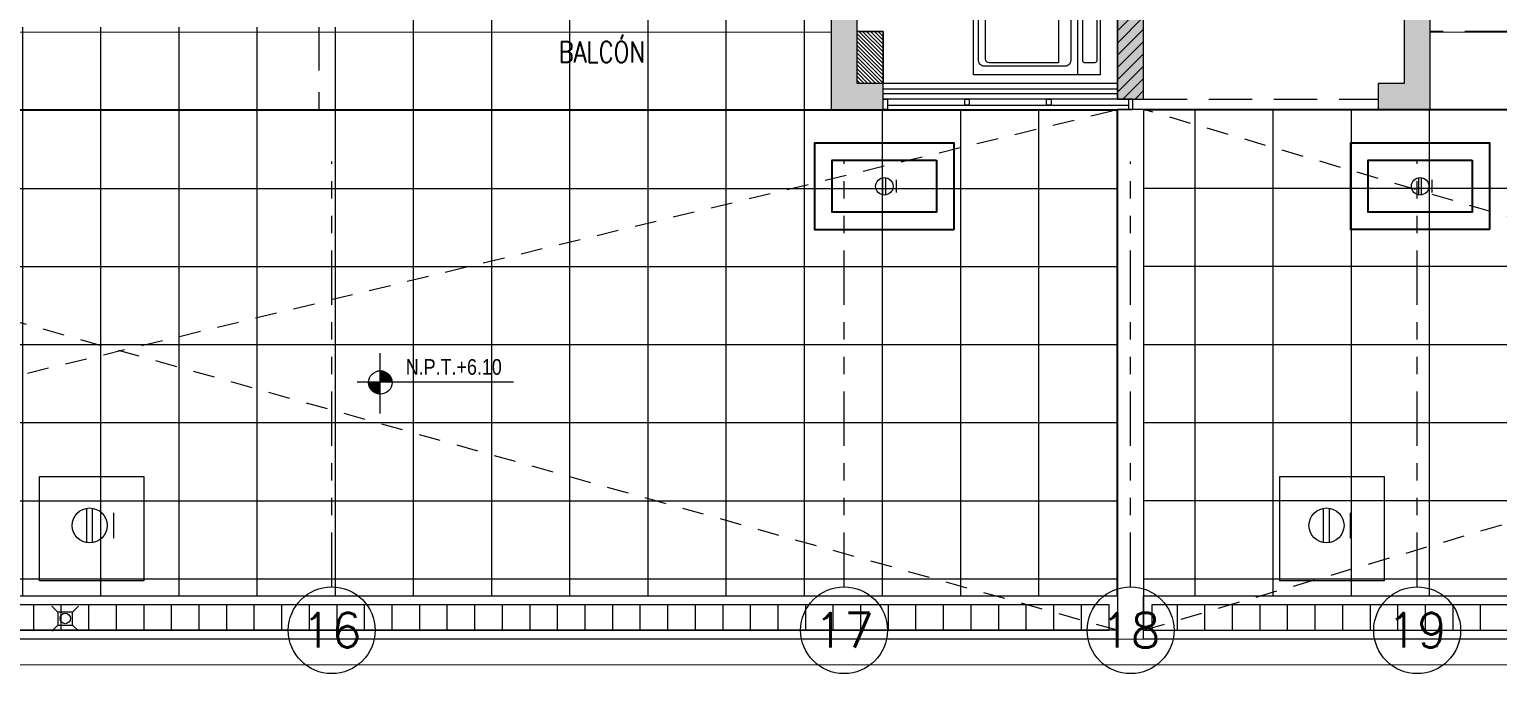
# Model space of a CAD drawing. Header units: millimetres. Extents: x 3738 to 3833, y 1327 to 1657.
# Drawn here: x 3801.76 to 3810.21, y 1478.49 to 1482.2 of the extents above; entities that cross this region are included whole.
import ezdxf
from ezdxf.enums import TextEntityAlignment as Align
from ezdxf.xclip import XClip

# ---------------------------------------------------------------- set-up
doc = ezdxf.new("R2010")
doc.units = ezdxf.units.MM
doc.header["$XCLIPFRAME"] = 2
doc.set_wipeout_variables(frame=1)
for name, pattern in [('ACAD_ISO07W100', [3, 0, -3]), ('CONTINUO', [0]), ('HIDDEN2', [0.1875, 0.125, -0.0625]), ('PHANTOM', [63.5, 31.75, -6.35, 6.35, -6.35, 6.35, -6.35]), ('PHANTOM2', [1.25, 0.625, -0.125, 0.125, -0.125, 0.125, -0.125]), ('X-REF_DP_Arquitectura$0$HIDDEN', [0.375, 0.25, -0.125])]:
    doc.linetypes.add(name, pattern=pattern)
doc.layers.get('0').update_dxf_attribs({"color": 251, "lineweight": 9})
for name, color, linetype, lineweight in [('A-07', 251, 'Continuous', 13), ('A-EJES', 251, 'PHANTOM', 13), ('A-HATCH', 251, 'Continuous', 13), ('A-MOBILIARIO', 251, 'Continuous', 13), ('A-MURO ALTO', 251, 'Continuous', 13), ('A-MURO BAJO', 251, 'Continuous', 13), ('A-MUROS', 251, 'Continuous', 13), ('A-NIVELES-NPT', 251, 'Continuous', 13), ('A-PROYECCIONES', 251, 'HIDDEN2', 13), ('A-TEXTO-AMBIENTE', 251, 'Continuous', 13), ('A_20_Estructuras', 251, 'Continuous', 13), ('A_30_DispositivosSanit', 251, 'Continuous', 13), ('A_30_Equipamiento', 251, 'Continuous', 13), ('A_50_TextoAmbiente', 251, 'Continuous', 13), ('A_50_Vigas', 251, 'X-REF_DP_Arquitectura$0$HIDDEN', 13), ('A_60_HatchEstructuras', 251, 'Continuous', 13), ('MURO CF 120', 251, 'Continuous', 13), ('MURO CF 60', 251, 'Continuous', 13)]:
    doc.layers.add(name, color=color, linetype=linetype, lineweight=lineweight)
doc.styles.add('R80', font='ARIALN.TTF', dxfattribs={"height": 2.03})
doc.styles.add('ROMANS', font='romans.shx', dxfattribs={"width": 0.8})
pattern_1 = [(0.0018682055, (8043728.7088, 1569050.2382), (-1.4672852e-05, 0.44999999976), []), (90.0018682055, (8043728.7088, 1569050.2382), (-0.44999999976, -1.4672852e-05), [])]

# ---------------------------------------------------------------- blocks, each defined once
blk = doc.blocks.new('A$C9f73720c')
at = {"layer": 'A-MURO ALTO'}
for p, q in [((16.4354, 99.0608, 0), (13.5077, 99.7162, 0)), ((16.4026, 98.9144, 0), (13.475, 99.5698, 0)), ((16.4026, 98.9144, 0), (16.4354, 99.0608, 0))]:
    blk.add_line(p, q, dxfattribs=at)
at = {"layer": 'A-MURO BAJO', "ltscale": 0.5, "elevation": 0}
for points in [[(13.5078, 99.7161), (16.2164, 111.8167), (19.1441, 111.1613), (16.4354, 99.0606)], [(16.4026, 98.9144), (13.475, 99.5698), (11.2465, 89.6163), (14.1745, 88.9608)]]:
    blk.add_lwpolyline(points, close=True, dxfattribs=at)
at = {"layer": 'A-PROYECCIONES'}
for p, q in [((16.2164, 111.8167), (16.4354, 99.0608, 0)), ((13.5078, 99.7161), (19.6076, 111.0576, 0)), ((13.4755, 99.5697), (14.1745, 88.9608)), ((11.247, 89.6162), (16.4026, 98.9144, 0))]:
    blk.add_line(p, q, dxfattribs=at)
blk = doc.blocks.new('ESTRUC_P1')
at = {"layer": 'A_60_HatchEstructuras'}
h = blk.add_hatch(color=256, dxfattribs=at)
h.dxf.hatch_style = 1
h.paths.add_polyline_path([(38.35, -8.6), (40, -8.6), (40, -7.9), (39.85, -7.9), (39.85, -8.4), (38.35, -8.4), (38.35, -7.525), (36.55, -7.525), (36.55, -8.475), (36.7, -8.475), (36.7, -7.725), (38.2, -7.725), (38.2, -13.79), (38.35, -13.79)])
h.paths.add_polyline_path([(36.7, -10.625), (36.55, -10.625), (36.55, -13.85), (36.85, -13.85), (36.85, -13.7), (36.7, -13.7)])
h.paths.add_polyline_path([(40, -10.35), (39.85, -10.35), (39.85, -13.7), (39.7, -13.7), (39.7, -13.85), (40, -13.85)])
at = {"layer": 'A_20_Estructuras'}
for points in [[(38.35, -8.6), (40, -8.6), (40, -7.9), (39.85, -7.9), (39.85, -8.4), (38.35, -8.4), (38.35, -7.525), (36.55, -7.525), (36.55, -8.475), (36.7, -8.475), (36.7, -7.725), (38.2, -7.725), (38.2, -13.79), (38.35, -13.79)], [(40, -10.35), (39.85, -10.35), (39.85, -13.7), (39.7, -13.7), (39.7, -13.85), (40, -13.85)], [(36.7, -10.625), (36.55, -10.625), (36.55, -13.85), (36.85, -13.85), (36.85, -13.7), (36.7, -13.7)]]:
    blk.add_lwpolyline(points, close=True, dxfattribs=at)
at = {"layer": 'A_50_Vigas'}
for p, q in [((42.7, -13.4), (40, -13.4)), ((38.2, -13.79), (36.85, -13.79)), ((38.35, -13.79), (39.7, -13.79))]:
    blk.add_line(p, q, dxfattribs=at)
blk.add_lwpolyline([(33.6, -13.375), (33.6, -13.8503), (36.55, -13.8504)], dxfattribs=at)
blk = doc.blocks.new('LAV-SEC')
blk.add_wipeout([(-0.35, 0), (-0.35, -0.73), (0.35, -0.73), (0.35, 0)])
blk.add_line((0.35, -0.13), (-0.35, -0.13))
blk.add_lwpolyline([(0.35, 0), (-0.35, 0), (-0.35, -0.73), (0.35, -0.73)], close=True)
at = {"color": 251}
for points in [[(0.27, -0.02), (-0.27, -0.02, 0.414214), (-0.28, -0.03), (-0.28, -0.09, 0.414214), (-0.27, -0.1), (0.27, -0.1, 0.414214), (0.28, -0.09), (0.28, -0.03, 0.414214)], [(0.28, -0.24), (-0.28, -0.24), (-0.28, -0.64, 0.414214), (-0.26, -0.66), (0.26, -0.66, 0.414214), (0.28, -0.64)]]:
    blk.add_lwpolyline(points, format="xyb", close=True, dxfattribs=at)
blk.add_lwpolyline([(-0.3, -0.6677, 0.414214), (-0.2677, -0.7), (0.2677, -0.7, 0.414214), (0.3, -0.6677), (0.3, -0.2023, 0.414214), (0.2677, -0.17), (-0.2677, -0.17, 0.414214), (-0.3, -0.2023)], format="xyb", close=True)
blk = doc.blocks.new('DPTO 75_1P')
at = {"layer": 'A-HATCH'}
h = blk.add_hatch(dxfattribs=at)
h.set_pattern_fill('ANSI31', color=256, scale=0.005, angle=180)
h.paths.add_polyline_path([(-0.15, -5.875), (-0.3, -5.875), (-0.3, -6.175), (-0.15, -6.175)])
at = {"elevation": 0}
blk.add_lwpolyline([(-0.3, -6.205), (-1.65, -6.205), (-1.65, -6.235), (-0.3, -6.235)], close=True, dxfattribs=at)
at = {"layer": 'A-HATCH', "elevation": 0}
blk.add_lwpolyline([(-0.15, -5.875), (-0.3, -5.875), (-0.3, -6.175), (-0.15, -6.175)], close=True, dxfattribs=at)
at = {"layer": 'A-MOBILIARIO'}
for p, q in [((-0.325, -6.3, 0), (-1.7125, -6.3, 0)), ((-0.325, -6.325, 0), (-1.7125, -6.325, 0))]:
    blk.add_line(p, q, dxfattribs=at)
at = {"layer": 'A-MOBILIARIO', "elevation": 0}
for points in [[(-1.7375, -6.265), (-1.7125, -6.265), (-1.7125, -6.325), (-1.7375, -6.325)], [(-1.2417, -6.265), (-1.2667, -6.265), (-1.2667, -6.3), (-1.2417, -6.3)], [(-0.7708, -6.265), (-0.7958, -6.265), (-0.7958, -6.3), (-0.7708, -6.3)], [(-0.3, -6.265), (-0.325, -6.265), (-0.325, -6.325), (-0.3, -6.325)]]:
    blk.add_lwpolyline(points, close=True, dxfattribs=at)
at = {"layer": 'A-MURO BAJO'}
for p, q in [((-1.65, -6.175, 0), (-0.3, -6.175, 0)), ((-1.65, -6.265, 0), (-0.3, -6.265, 0))]:
    blk.add_line(p, q, dxfattribs=at)
at = {"layer": 'A-MUROS'}
for p, q in [((-1.65, -6.265, 0), (-1.65, -0.2, 0)), ((-0.15, -5.875, 0), (-0.15, -3.1, 0)), ((0, -3.1, 0), (0, -6.325, 0)), ((-0.3, -5.875, 0), (-0.15, -5.875, 0)), ((-0.3, -6.325, 0), (-0.3, -5.875, 0)), ((-1.65, -6.175, 0), (-1.65, -6.265, 0)), ((-1.7375, -6.265, 0), (-1.65, -6.265, 0)), ((0, -6.325, 0), (-0.3, -6.325, 0))]:
    blk.add_line(p, q, dxfattribs=at)
at = {"layer": 'A_30_Equipamiento', "rotation": 90}
blk.add_blockref('LAV-SEC', (-1.55, -5.775, 0), dxfattribs=at)
blk = doc.blocks.new('TF_P1')
at = {"xscale": -1}
blk.add_blockref('DPTO 75_1P', (37.9, 3.525, 0), dxfattribs=at)
blk = doc.blocks.new('TEXTO AMBIENTES P1')
at = {"layer": 'A-TEXTO-AMBIENTE', "style": 'ROMANS', "width": 0.8}
blk.add_text('BALCÓN', height=0.12, dxfattribs=at).set_placement((35.23, -13.5782, 0), align=Align.CENTER)
blk = doc.blocks.new('Ejes_Torre C 1var')
at = {"layer": 'A-EJES', "linetype": 'PHANTOM2', "ltscale": 0.5}
for points in [[(35.025, -2.75), (35.025, -0.3)], [(37.975, -2.75), (37.975, -0.3)], [(39.625, -2.75), (39.625, -0.3)], [(41.275, -2.7499), (41.275, -0.2999)]]:
    blk.add_lwpolyline(points, dxfattribs=at)
at = {"layer": 'A-EJES', "linetype": 'Continuous'}
for centre in [(35.025, -3), (37.975, -3), (39.625, -3), (41.275, -3)]:
    blk.add_circle(centre, 0.25, dxfattribs=at)
at = {"layer": 'A-EJES', "linetype": 'Continuous', "style": 'ROMANS'}
for s, p in [('16', (35.025, -3)), ('17', (37.975, -3)), ('18', (39.625, -3)), ('19', (41.275, -3))]:
    blk.add_text(s, height=0.2, dxfattribs=at).set_placement(p, align=Align.MIDDLE_CENTER)
blk = doc.blocks.new('SIM NIVEL PLANTA')
at = {"linetype": 'Continuous'}
h = blk.add_hatch(dxfattribs=at)
h.set_pattern_fill('_USER', color=0, scale=0.089997, angle=45, style=0, pattern_type=0)
h.set_pattern_definition([(45, (31854.49523, 23864.84028), (-0.06363728001, 0.06363728001), [])])
h.paths.add_polyline_path([(-17.33, 0), (-15.98, 0, 0.409209), (-17.33, 1.33)])
h.paths.add_polyline_path([(-18.68, 0, 0.004279), (-18.68, -0.02, 0.414214), (-17.33, -1.37), (-17.33, 0)])
at = {"color": 0}
for p, q in [((-17.33, -3.58), (-17.33, 3.34)), ((-2, 0), (-20, 0))]:
    blk.add_line(p, q, dxfattribs=at)
at = {"color": 0, "linetype": 'Continuous'}
blk.add_circle((-17.33, -0.02), 1.35, dxfattribs=at)
at = {"color": 0, "style": 'R80'}
blk.add_attdef('N.P.T.+0.00', text='', height=1.8, dxfattribs=at).set_placement((-8.87, 1.77), align=Align.MIDDLE_CENTER)
blk = doc.blocks.new('NIVELES')
at = {"layer": 'A-NIVELES-NPT'}
ref = blk.add_blockref('SIM NIVEL PLANTA', (9.171, -14.9469, 0), dxfattribs=dict(at, xscale=0.05, yscale=0.05, zscale=0.05))
ref.add_attrib('N.P.T.+0.00', 'N.P.T.+6.10', dxfattribs={"layer": '0', "height": 0.09, "style": 'R80'}).set_placement((8.7275, -14.8583, 0), align=Align.MIDDLE_CENTER)
blk = doc.blocks.new('R')
at = {"layer": 'A_30_DispositivosSanit', "linetype": 'Continuous'}
for p, q in [((-0.0083, -0.0497), (-0.0083, 0.0497)), ((0.0083, -0.0497), (0.0083, 0.0497)), ((0.0694, -0.0367), (0.0694, 0.0367))]:
    blk.add_line(p, q, dxfattribs=at)
blk.add_circle((0, 0), 0.0504, dxfattribs=at)
blk = doc.blocks.new('is-des-tf_28.02.2025')
at = {"layer": 'A_30_DispositivosSanit', "lineweight": 25, "elevation": 0}
for points in [[(-5.4426, -4.0919), (-6.2426, -4.0919), (-6.2426, -3.5919), (-5.4426, -3.5919)], [(-2.3576, -4.0918), (-3.1576, -4.0918), (-3.1576, -3.5918), (-2.3576, -3.5918)], [(-5.5426, -3.6918), (-5.5426, -3.9918), (-6.1426, -3.9918), (-6.1426, -3.6918)], [(-2.4576, -3.6918), (-2.4576, -3.9918), (-3.0576, -3.9918), (-3.0576, -3.6918)]]:
    blk.add_lwpolyline(points, close=True, dxfattribs=at)
at = {"layer": 'A_30_DispositivosSanit', "linetype": 'Continuous'}
for p in [(-5.8426, -3.8418, 0), (-2.7576, -3.8418, 0)]:
    blk.add_blockref('R', p, dxfattribs=at)
blk = doc.blocks.new('TORRE F HATCH CORTAFUEGO')
at = {"layer": 'MURO CF 60'}
h = blk.add_hatch(dxfattribs=at)
h.set_pattern_fill('_USER', color=256, scale=0.05, angle=45, pattern_type=0)
h.set_pattern_definition([(45, (-21.67, -43.67528), (-0.03535534, 0.03535534), [])])
edge = h.paths.add_edge_path()
edge.add_line((-9, 8.6), (-9.15, 8.6))
edge.add_line((-9.15, 8.6), (-9.15, 13.7899))
edge.add_line((-9.15, 13.7899), (-9, 13.7899))
edge.add_line((-9, 13.7899), (-9, 8.6))
edge = h.paths.add_edge_path()
edge.add_line((-9, 5.2499), (-9.15, 5.2499))
edge.add_line((-9.15, 5.2499), (-9.15, 0.06))
edge.add_line((-9.15, 0.06), (-9, 0.06))
edge.add_line((-9, 0.06), (-9, 5.2499))
edge = h.paths.add_edge_path()
edge.add_line((-38.35, 8.6), (-38.35, 13.7899))
edge.add_line((-38.35, 13.7899), (-38.2, 13.7899))
edge.add_line((-38.2, 13.7899), (-38.2, 8.6))
edge.add_line((-38.2, 8.6), (-38.35, 8.6))
edge = h.paths.add_edge_path()
edge.add_line((-38.35, 5.2499), (-38.2, 5.2499))
edge.add_line((-38.2, 5.2499), (-38.2, 0.06))
edge.add_line((-38.2, 0.06), (-38.35, 0.06))
edge.add_line((-38.35, 0.06), (-38.35, 5.2499))
blk = doc.blocks.new('0-sumidero')
for p, q in [((-0.0421, 0.0382), (-0.0763, 0.0724)), ((0.0435, 0.0382), (-0.0421, 0.0382)), ((-0.0421, 0.0382), (-0.0421, -0.0369)), ((0.0435, 0.0382), (0.0777, 0.0724)), ((0.0435, -0.0369), (0.0435, 0.0382)), ((-0.0421, -0.0369), (-0.0763, -0.0711)), ((-0.0421, -0.0369), (0.0435, -0.0369)), ((0.0435, -0.0369), (0.0777, -0.0711))]:
    blk.add_line(p, q)
blk.add_circle((0, 0), 0.0303)
blk = doc.blocks.new('sum')
at = {"layer": 'A_30_DispositivosSanit', "rotation": 45.00000007321594}
blk.add_blockref('0-sumidero', (0, 0), dxfattribs=at)
blk = doc.blocks.new('IS-pluviales_26.03.2025')
at = {"layer": 'A_30_DispositivosSanit', "linetype": 'CONTINUO'}
h = blk.add_hatch(dxfattribs=at)
h.set_pattern_fill('ANSI31', color=256, scale=0.05, angle=45)
h.set_pattern_definition([(90, (-48.6999, -36.05064), (-0.15875, 0), [])])
h.paths.add_polyline_path([(-19.905, -16.6522), (-9.1997, -16.6522), (-9.1997, -16.8022), (-19.905, -16.8022)])
h = blk.add_hatch(dxfattribs=at)
h.set_pattern_fill('ANSI31', color=256, scale=0.05, angle=45)
h.set_pattern_definition([(90, (475.40997, -195366.45399), (-0.15875, 0), [])])
h.paths.add_polyline_path([(-8.9497, -16.6521), (1.1418, -16.6522), (1.1418, -16.8022), (-8.9497, -16.8021)])
at = {"layer": 'A_30_DispositivosSanit', "elevation": 0}
for points in [[(-14.7566, -16.5151), (-15.3566, -16.5151), (-15.3566, -15.9151), (-14.7566, -15.9151)], [(-7.6146, -16.515), (-8.2146, -16.515), (-8.2146, -15.915), (-7.6146, -15.915)]]:
    blk.add_lwpolyline(points, close=True, dxfattribs=at)
at = {"layer": 'A_30_DispositivosSanit', "linetype": 'CONTINUO', "elevation": 0}
for points in [[(-19.905, -16.6022), (-9.1497, -16.6022), (-9.1497, -16.8522), (-19.905, -16.8522)], [(-19.905, -16.6522), (-9.1997, -16.6522), (-9.1997, -16.8022), (-19.905, -16.8022)]]:
    blk.add_lwpolyline(points, dxfattribs=at)
for points in [[(-19.905, -16.6522), (-9.1997, -16.6522), (-9.1997, -16.8022), (-19.905, -16.8022)], [(-8.9997, -16.6021), (1.1918, -16.6022), (1.1918, -16.8522), (-8.9997, -16.8521)], [(-8.9497, -16.6521), (1.1418, -16.6522), (1.1418, -16.8022), (-8.9497, -16.8021)]]:
    blk.add_lwpolyline(points, close=True, dxfattribs=at)
at = {"layer": 'A_30_DispositivosSanit', "linetype": 'Continuous', "xscale": 2, "yscale": 2, "zscale": 2}
for p in [(-15.0677, -16.1967, 0), (-7.946, -16.1966, 0)]:
    blk.add_blockref('R', p, dxfattribs=at)
at = {"layer": 'A_30_DispositivosSanit', "rotation": 135.4214501941968}
blk.add_blockref('sum', (-15.2081, -16.7325, 0), dxfattribs=at)

msp = doc.modelspace()

# ---------------------------------------------------------------- hatches: boundary and pattern name
at = {"layer": 'A-HATCH'}
h = msp.add_hatch(dxfattribs=at)
h.set_pattern_fill('_USER', color=256, scale=0.45, angle=0.00187, double=1, pattern_type=0)
h.set_pattern_definition(pattern_1)
h.paths.add_polyline_path([(3808.172, 1481.7379), (3808.1686, 1478.9363), (3818.3685, 1478.9361), (3818.3724, 1484.5379), (3817.1719, 1484.5353), (3817.1722, 1481.7352), (3812.5221, 1481.7366), (3812.5221, 1482.8379), (3809.8221, 1482.8379), (3809.8221, 1481.7379)])
h = msp.add_hatch(dxfattribs=at)
h.set_pattern_fill('_USER', color=256, scale=0.45, angle=0.00187, double=1, pattern_type=0)
h.set_pattern_definition(pattern_1)
h.paths.add_polyline_path([(3808.022, 1478.9362), (3797.362, 1478.9362), (3797.362, 1479.1806), (3796.762, 1479.1806), (3796.762, 1478.9342), (3795.622, 1478.9362), (3795.622, 1482.2129), (3803.5721, 1482.2129), (3803.5721, 1482.4129), (3806.3721, 1482.4129), (3806.3721, 1481.7379), (3808.0222, 1481.7379)])

# ---------------------------------------------------------------- next in the draw order: block references
at = {"color": 7, "linetype": 'ACAD_ISO07W100', "ltscale": 5, "true_color": 0xffffff}
ref = msp.add_blockref('A$C9f73720c', (3908.2809, 1487.3354), dxfattribs=dict(at, rotation=102.6156181418625))
XClip(ref).set_block_clipping_path([(22.1542253106, 140.4101169162), (10.3600901397, 87.7136669306), (29.6608346476, 83.3939150368), (41.4549698184, 136.0903650224)])

# ---------------------------------------------------------------- next in the draw order: linework, layer by layer
at = {"layer": 'A-MUROS'}
msp.add_lwpolyline([(3795.3221, 1478.6878), (3818.5218, 1478.6864), (3818.5221, 1478.5364), (3768.4721, 1478.5395), (3768.4721, 1478.7395)], dxfattribs=at)

# ---------------------------------------------------------------- next in the draw order: block references
at = {"color": 251}
msp.add_blockref('ESTRUC_P1', (3769.8221, 1495.5876), dxfattribs=at)

# ---------------------------------------------------------------- next in the draw order: block references
msp.add_blockref('TF_P1', (3768.4721, 1484.5379), dxfattribs=at)

# ---------------------------------------------------------------- next in the draw order: block references
msp.add_blockref('NIVELES', (3795.4725, 1495.1136, 0))
at = {"layer": 'A-07'}
msp.add_blockref('is-des-tf_28.02.2025', (3812.5221, 1485.1379), dxfattribs=at)
at = {"layer": 'A-MUROS', "color": 3}
msp.add_blockref('Ejes_Torre C 1var', (3768.4721, 1481.7379), dxfattribs=at)
at = {"layer": 'A_30_DispositivosSanit'}
msp.add_blockref('IS-pluviales_26.03.2025', (3817.1711, 1495.5383, 0), dxfattribs=at)
at = {"layer": 'A_50_TextoAmbiente'}
msp.add_blockref('TEXTO AMBIENTES P1', (3769.8221, 1495.5879), dxfattribs=at)
at = {"layer": 'MURO CF 120', "color": 251}
msp.add_blockref('TORRE F HATCH CORTAFUEGO', (3817.1721, 1481.7379), dxfattribs=at)

doc.saveas('drawing.dxf')
